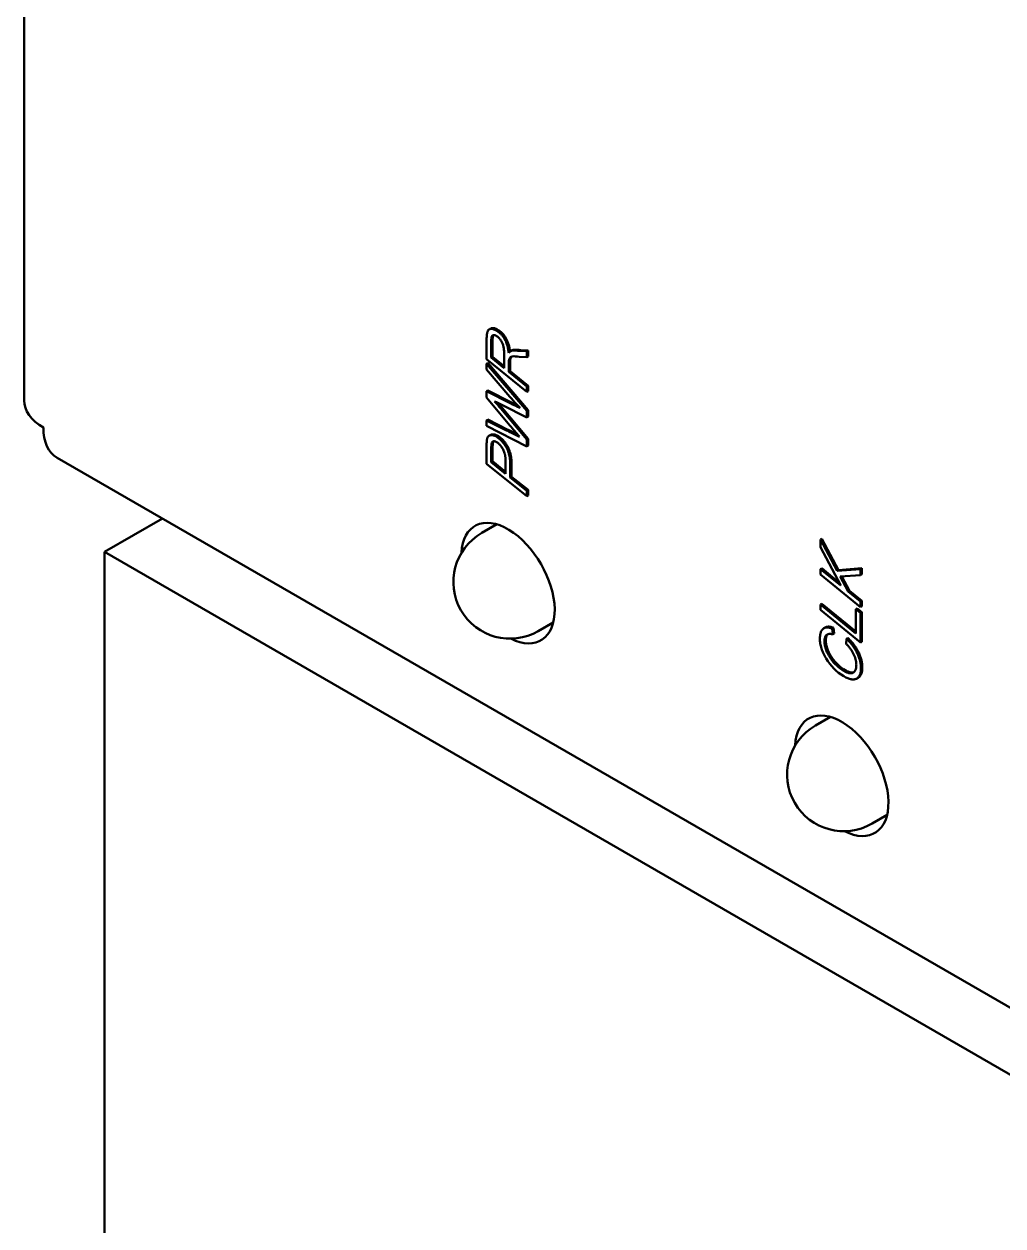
# Model space of a CAD drawing. Header units: millimetres. Extents: x 0 to 420, y 0 to 297.
# Drawn here: x 234.729 to 238.492, y 121.933 to 126.555 of the extents above; entities that cross this region are included whole.
import ezdxf

# ---------------------------------------------------------------- set-up
doc = ezdxf.new("R2010")
doc.units = ezdxf.units.MM
doc.header["$LTSCALE"] = 0.75
doc.layers.add('Visible', color=7, linetype='Continuous', lineweight=50)

msp = doc.modelspace()

# ---------------------------------------------------------------- linework, layer by layer
at = {"layer": 'Visible', "extrusion": (0, 0.816497, 0.57735)}
for p, q in [((234.7292, 125.107), (234.7292, 129.8236)), ((236.5173, 125.3807), (236.5224, 125.3836)), ((236.5072, 125.2656), (236.5072, 125.34)), ((236.5301, 125.3361), (236.5301, 125.2749)), ((236.5448, 125.3761), (236.5499, 125.3791)), ((236.525, 125.3331), (236.525, 125.272)), ((236.5743, 125.2318), (236.5743, 125.2981)), ((236.5996, 125.2971), (236.6048, 125.3)), ((236.6036, 125.2988), (236.6087, 125.3018)), ((236.6326, 125.2975), (236.6377, 125.3005)), ((236.6326, 125.2975), (236.6612, 125.2962)), ((236.6377, 125.3005), (236.6663, 125.2991)), ((236.6612, 125.2962), (236.6663, 125.2991)), ((236.6612, 125.2962), (236.6612, 125.2738)), ((236.6663, 125.2991), (236.6663, 125.2768)), ((236.6612, 125.1402), (236.5072, 125.2656)), ((236.5072, 125.2485), (236.5124, 125.2514)), ((236.5072, 125.2485), (236.6612, 125.0673)), ((236.5072, 125.2257), (236.5072, 125.2485)), ((236.5124, 125.2514), (236.6663, 125.0703)), ((236.525, 125.272), (236.5301, 125.2749)), ((236.525, 125.272), (236.5743, 125.2318)), ((236.5301, 125.2749), (236.5743, 125.2389)), ((236.5921, 125.247), (236.5921, 125.2173)), ((236.5972, 125.2499), (236.5972, 125.2203)), ((236.6612, 125.2738), (236.6319, 125.2751)), ((236.6612, 125.2738), (236.6663, 125.2768)), ((236.597, 125.1215), (236.5072, 125.2257)), ((236.5921, 125.2173), (236.5972, 125.2203)), ((236.5921, 125.2173), (236.6612, 125.1611)), ((236.5972, 125.2203), (236.6663, 125.1641)), ((236.6612, 125.1611), (236.6663, 125.1641)), ((236.6612, 125.1611), (236.6612, 125.1402)), ((236.6663, 125.1641), (236.6663, 125.1432)), ((236.5072, 125.1425), (236.5124, 125.1455)), ((236.5072, 125.1425), (236.5976, 125.0968)), ((236.5072, 125.118), (236.5072, 125.1425)), ((236.5967, 125.0108), (236.5072, 125.118)), ((236.5124, 125.1455), (236.6028, 125.0998)), ((236.6612, 125.1402), (236.6663, 125.1432)), ((236.562, 125.0758), (236.5671, 125.0788)), ((236.562, 125.0758), (236.6612, 124.9569)), ((236.5671, 125.0788), (236.6663, 124.9598)), ((236.6612, 125.0422), (236.5686, 125.0888)), ((236.6612, 125.0673), (236.6663, 125.0703)), ((236.6612, 125.0673), (236.6612, 125.0422)), ((236.6663, 125.0703), (236.6663, 125.0452)), ((236.5072, 125.0308), (236.5124, 125.0338)), ((236.5072, 125.0308), (236.5842, 124.992)), ((236.5072, 125.0103), (236.5072, 125.0308)), ((236.5124, 125.0338), (236.5893, 124.9949)), ((236.6612, 125.0422), (236.6663, 125.0452)), ((236.6612, 124.9306), (236.5072, 125.0103)), ((236.517, 124.9716), (236.5221, 124.9746)), ((236.5448, 124.9681), (236.5499, 124.9711)), ((236.6229, 124.9725), (236.6275, 124.9751)), ((236.5072, 124.8641), (236.5072, 124.9385)), ((236.525, 124.9196), (236.525, 124.8706)), ((236.5301, 124.9226), (236.5301, 124.8736)), ((236.6612, 124.9569), (236.6663, 124.9598)), ((236.6612, 124.9569), (236.6612, 124.9306)), ((236.6612, 124.9306), (236.6663, 124.9335)), ((236.6663, 124.9598), (236.6663, 124.9335)), ((238.9409, 122.5287), (234.8562, 124.887)), ((236.525, 124.8706), (236.5301, 124.8736)), ((236.5301, 124.8736), (236.5803, 124.8329)), ((236.6612, 124.7391), (236.5072, 124.8641)), ((236.525, 124.8706), (236.5803, 124.8257)), ((236.5803, 124.8257), (236.5803, 124.8672)), ((236.598, 124.8566), (236.598, 124.8113)), ((236.6032, 124.8596), (236.6032, 124.8142)), ((236.598, 124.8113), (236.6032, 124.8142)), ((236.598, 124.8113), (236.6612, 124.76)), ((236.6032, 124.8142), (236.6663, 124.763)), ((236.6612, 124.76), (236.6663, 124.763)), ((236.6612, 124.76), (236.6612, 124.7391)), ((236.6612, 124.7391), (236.6663, 124.7421)), ((236.6663, 124.763), (236.6663, 124.7421)), ((235.2612, 124.6531), (235.0387, 124.5246)), ((236.5459, 124.6311), (236.4882, 124.5978)), ((237.7901, 124.5728), (237.7953, 124.5757)), ((237.7901, 124.5728), (237.8547, 124.4523)), ((237.7901, 124.5427), (237.7901, 124.5728)), ((237.7953, 124.5757), (237.8599, 124.4553)), ((235.0387, 108.7779), (235.0387, 124.5246)), ((235.0387, 124.5246), (239.0793, 122.1918)), ((237.8683, 124.3954), (237.7901, 124.5427)), ((237.7901, 124.4588), (237.7953, 124.4618)), ((237.7901, 124.4588), (237.8683, 124.3954)), ((237.7901, 124.438), (237.7901, 124.4588)), ((237.7953, 124.4618), (237.8616, 124.4079)), ((237.8547, 124.4523), (237.9441, 124.4589)), ((237.8599, 124.4553), (237.9492, 124.4619)), ((237.9441, 124.4589), (237.9492, 124.4619)), ((237.9441, 124.4589), (237.9441, 124.4357)), ((237.9492, 124.4619), (237.9492, 124.4387)), ((237.9441, 124.3129), (237.7901, 124.438)), ((237.8547, 124.4523), (237.8599, 124.4553)), ((237.9441, 124.4357), (237.8659, 124.4299)), ((237.8659, 124.4299), (237.8964, 124.3725)), ((237.8724, 124.4304), (237.9015, 124.3755)), ((237.9441, 124.4357), (237.9492, 124.4387)), ((237.8964, 124.3725), (237.9015, 124.3755)), ((237.8964, 124.3725), (237.9441, 124.3338)), ((237.9015, 124.3755), (237.9492, 124.3368)), ((237.7901, 124.3224), (237.7953, 124.3253)), ((237.7901, 124.3224), (237.9263, 124.2115)), ((237.7901, 124.3016), (237.7901, 124.3224)), ((237.7953, 124.3253), (237.9263, 124.2187)), ((237.9441, 124.3338), (237.9492, 124.3368)), ((237.9441, 124.3338), (237.9441, 124.3129)), ((237.9492, 124.3368), (237.9492, 124.3159)), ((237.9441, 124.1762), (237.7901, 124.3016)), ((237.9263, 124.305), (237.9315, 124.3079)), ((237.9263, 124.305), (237.9441, 124.2902)), ((237.9263, 124.2115), (237.9263, 124.305)), ((237.9315, 124.3079), (237.9492, 124.2931)), ((237.9441, 124.3129), (237.9492, 124.3159)), ((237.9441, 124.2902), (237.9492, 124.2931)), ((237.9441, 124.2902), (237.9441, 124.1762)), ((237.9492, 124.2931), (237.9492, 124.1792)), ((236.7636, 124.254), (236.7059, 124.2207)), ((237.8038, 124.2314), (237.8089, 124.2344)), ((237.8355, 124.2298), (237.8407, 124.2327)), ((237.8355, 124.2298), (237.8375, 124.2081)), ((237.8407, 124.2327), (237.8426, 124.2111)), ((237.8059, 124.1815), (237.8111, 124.1844)), ((237.8375, 124.2081), (237.8426, 124.2111)), ((237.8888, 124.1716), (237.8908, 124.191)), ((237.8908, 124.191), (237.8959, 124.194)), ((237.9441, 124.1762), (237.9492, 124.1792)), ((237.8304, 124.1139), (237.8356, 124.1168)), ((237.8806, 124.067), (237.8858, 124.0699)), ((237.9461, 124.0789), (237.9512, 124.0819)), ((237.9297, 124.0378), (237.9349, 124.0408)), ((237.8288, 123.8904), (237.7711, 123.8571)), ((238.0465, 123.5133), (237.9888, 123.48))]:
    msp.add_line(p, q, dxfattribs=at)
at = {"layer": 'Visible'}
for centre, radius, start, end in [((236.6135, 125.1994), 0.0999, 78.996, 95.708), ((236.6158, 125.2807), 0.0223, 108.5462, 119.6515), ((236.6187, 125.2023), 0.0999, 78.996, 95.708), ((236.6136, 125.1836), 0.0934, 78.7425, 95.7047), ((235.9348, 124.5361), 0.8275, 40.7084, 43.313), ((236.1753, 124.294), 0.8868, 63.6733, 65.9395), ((236.0628, 124.6476), 0.6635, 40.527, 42.6888), ((236.4683, 124.6778), 0.3327, 62.3134, 64.1159)]:
    msp.add_arc(centre, radius, start, end, dxfattribs=at)
at = {"layer": 'Visible', "extrusion": (1e-16, 0, -1)}
for centre, radius, start, end in [((-237.8514, 126.1802), 1.6414, 318.5611, 319.8366), ((-236.3905, 124.8586), 0.2126, 169.6497, 179.7336)]:
    msp.add_arc(centre, radius, start, end, dxfattribs=at)
at = {"layer": 'Visible', "extrusion": (2e-16, -1e-16, -1)}
for centre, radius, start, end in [((-237.0982, 126.0965), 1.1181, 294.4453, 296.598), ((-237.9607, 124.2028), 0.1577, 300.4959, 325.6595), ((-237.9658, 124.2058), 0.1577, 300.4959, 325.6595)]:
    msp.add_arc(centre, radius, start, end, dxfattribs=at)
at = {"layer": 'Visible', "extrusion": (4e-16, -1e-16, -1)}
msp.add_arc((-236.984, 125.8551), 0.8461, 295.0387, 296.7835, dxfattribs=at)
at = {"layer": 'Visible', "extrusion": (3e-16, -2e-16, -1)}
msp.add_arc((-236.9472, 125.3936), 0.443, 314.7063, 317.431, dxfattribs=at)
at = {"layer": 'Visible', "extrusion": (2e-16, 0, -1)}
for centre, radius, start, end in [((-238.9709, 127.0263), 3.1143, 318.6348, 319.6717), ((-236.3854, 124.8556), 0.2126, 169.6497, 179.7336)]:
    msp.add_arc(centre, radius, start, end, dxfattribs=at)
at = {"layer": 'Visible', "extrusion": (1e-16, -2e-16, -1)}
for centre, radius, start, end in [((-236.7084, 125.1692), 0.2145, 290.4306, 293.5043), ((-236.597, 124.4092), 0.2177, 240, 60), ((-237.8799, 123.6686), 0.2177, 240, 60)]:
    msp.add_arc(centre, radius, start, end, dxfattribs=at)
at = {"layer": 'Visible', "extrusion": (1e-16, 1e-16, -1)}
msp.add_arc((-237.9781, 124.2126), 0.1927, 300.4698, 329.4015, dxfattribs=at)
at = {"layer": 'Visible', "extrusion": (2e-16, 2e-16, -1)}
msp.add_ellipse((234.9832, 125.107), major_axis=(-0.254, 0), ratio=0.57735, start_param=-0.785398, end_param=0, dxfattribs=at)
at = {"layer": 'Visible', "extrusion": (5e-16, 3e-16, -1)}
msp.add_ellipse((234.9832, 125.107), major_axis=(0.127, 0.22), ratio=0.57735, start_param=3.141593, end_param=3.926991, dxfattribs=at)
at = {"layer": 'Visible'}
for centre in [(236.5893, 124.4048), (237.8722, 123.6641)]:
    msp.add_ellipse(centre, major_axis=(-0.127, 0.22), ratio=0.57735, start_param=2.41634, end_param=7.008438, dxfattribs=at)
at = {"layer": 'Visible', "extrusion": (-4.9157e-12, 1.9638e-12, -1)}
msp.add_open_spline([(236.5072, 125.34), (236.5073, 125.3418), (236.5073, 125.3452), (236.5074, 125.3502), (236.5077, 125.3547), (236.508, 125.3588), (236.5085, 125.3626), (236.509, 125.366), (236.5097, 125.3689), (236.5106, 125.3723), (236.5122, 125.3759), (236.5149, 125.3792), (236.5184, 125.3814), (236.5225, 125.3827), (236.5272, 125.3828), (236.5326, 125.3817), (236.5385, 125.3795), (236.5426, 125.3773), (236.5448, 125.3761)], degree=3, knots=[0, 0, 0, 0, 0.063849, 0.123461, 0.17935, 0.231487, 0.280004, 0.324437, 0.365527, 0.40271, 0.472349, 0.540706, 0.608456, 0.67894, 0.752049, 0.828768, 0.910921, 1, 1, 1, 1], dxfattribs=at)
at = {"layer": 'Visible'}
for points, knots in [([(236.5224, 125.3836), (236.5228, 125.3838), (236.5244, 125.3847), (236.5276, 125.3856), (236.5323, 125.3858), (236.5377, 125.3847), (236.5436, 125.3825), (236.5477, 125.3802), (236.5499, 125.3791)], [0.5864039, 0.5864039, 0.5864039, 0.5864039, 0.6084558, 0.6789403, 0.7520488, 0.8287677, 0.9109211, 1, 1, 1, 1]), ([(236.5335, 125.3586), (236.5333, 125.3583), (236.5326, 125.3574), (236.5319, 125.3559), (236.5314, 125.3541), (236.531, 125.3524), (236.5308, 125.3504), (236.5305, 125.3481), (236.5304, 125.3455), (236.5302, 125.3426), (236.5302, 125.3394), (236.5301, 125.3372), (236.5301, 125.3361)], [0.4646527, 0.4646527, 0.4646527, 0.4646527, 0.4928696, 0.5589987, 0.5953642, 0.6367049, 0.6836135, 0.7357018, 0.7936993, 0.8569567, 0.9254418, 1, 1, 1, 1]), ([(236.5921, 125.2907), (236.5931, 125.2917), (236.5949, 125.2936), (236.5977, 125.2959), (236.6006, 125.2977), (236.6026, 125.2985), (236.6036, 125.2988)], [0, 0, 0, 0, 0.285332, 0.545572, 0.783225, 1, 1, 1, 1]), ([(236.6044, 125.2765), (236.6032, 125.2758), (236.6011, 125.2747), (236.5983, 125.2726), (236.5962, 125.2702), (236.5948, 125.268), (236.594, 125.266), (236.5935, 125.2641), (236.5931, 125.262), (236.5927, 125.2596), (236.5924, 125.2569), (236.5923, 125.2539), (236.5921, 125.2505), (236.5921, 125.2482), (236.5921, 125.247)], [0, 0, 0, 0, 0.133177, 0.252531, 0.359187, 0.454341, 0.501796, 0.555099, 0.613928, 0.678434, 0.749497, 0.826406, 0.910185, 1, 1, 1, 1]), ([(236.6047, 125.2765), (236.6043, 125.2761), (236.603, 125.2751), (236.6013, 125.2732), (236.5999, 125.271), (236.5991, 125.2689), (236.5986, 125.2671), (236.5982, 125.265), (236.5978, 125.2626), (236.5976, 125.2599), (236.5974, 125.2568), (236.5972, 125.2535), (236.5972, 125.2511), (236.5972, 125.2499)], [0.1931472, 0.1931472, 0.1931472, 0.1931472, 0.2525314, 0.3591872, 0.4543412, 0.5017962, 0.5550991, 0.613928, 0.6784343, 0.7494965, 0.8264059, 0.9101854, 1, 1, 1, 1]), ([(236.5072, 124.9385), (236.5073, 124.9401), (236.5073, 124.9431), (236.5075, 124.9473), (236.5077, 124.9513), (236.5082, 124.9548), (236.5087, 124.958), (236.5094, 124.9608), (236.5101, 124.9632), (236.5113, 124.9659), (236.5132, 124.9688), (236.5162, 124.9713), (236.5198, 124.9731), (236.5241, 124.9739), (236.5288, 124.974), (236.5339, 124.973), (236.5392, 124.9711), (236.5429, 124.9692), (236.5448, 124.9681)], [0, 0, 0, 0, 0.060763, 0.117877, 0.170913, 0.220502, 0.266632, 0.309152, 0.348024, 0.384024, 0.452946, 0.523205, 0.596397, 0.674221, 0.754283, 0.834217, 0.915899, 1, 1, 1, 1]), ([(236.5221, 124.9746), (236.523, 124.9751), (236.5252, 124.9761), (236.5292, 124.9768), (236.5339, 124.9769), (236.539, 124.976), (236.5444, 124.9741), (236.548, 124.9721), (236.5499, 124.9711)], [0.53993, 0.53993, 0.53993, 0.53993, 0.5963967, 0.6742206, 0.7542829, 0.8342174, 0.9158994, 1, 1, 1, 1]), ([(236.5344, 124.9503), (236.5341, 124.95), (236.5333, 124.9489), (236.5324, 124.9472), (236.5317, 124.9452), (236.5313, 124.9432), (236.531, 124.9408), (236.5307, 124.9379), (236.5304, 124.9347), (236.5302, 124.931), (236.5302, 124.9269), (236.5301, 124.9241), (236.5301, 124.9226)], [0.4176823, 0.4176823, 0.4176823, 0.4176823, 0.4514527, 0.5161928, 0.5528333, 0.5954027, 0.645611, 0.7022665, 0.7661171, 0.8365547, 0.9149402, 1, 1, 1, 1]), ([(237.7882, 124.1917), (237.7882, 124.194), (237.7883, 124.1984), (237.7889, 124.2045), (237.7899, 124.2101), (237.7913, 124.2152), (237.7931, 124.2197), (237.7953, 124.2235), (237.7979, 124.2269), (237.801, 124.2296), (237.8043, 124.2318), (237.8079, 124.2334), (237.8118, 124.2344), (237.816, 124.2347), (237.8205, 124.2344), (237.8253, 124.2335), (237.8303, 124.232), (237.8338, 124.2305), (237.8355, 124.2298)], [0, 0, 0, 0, 0.072432, 0.141419, 0.207816, 0.271929, 0.334102, 0.395135, 0.455398, 0.515577, 0.575053, 0.634103, 0.692478, 0.751397, 0.810806, 0.871607, 0.934792, 1, 1, 1, 1]), ([(237.8089, 124.2344), (237.8091, 124.2345), (237.8104, 124.2352), (237.8131, 124.2364), (237.817, 124.2373), (237.8212, 124.2376), (237.8256, 124.2374), (237.8304, 124.2364), (237.8354, 124.2349), (237.8389, 124.2335), (237.8407, 124.2327)], [0.5649784, 0.5649784, 0.5649784, 0.5649784, 0.5750532, 0.6341027, 0.6924781, 0.7513974, 0.8108057, 0.8716067, 0.9347921, 1, 1, 1, 1]), ([(237.8122, 124.1145), (237.8103, 124.1178), (237.8065, 124.1242), (237.8016, 124.134), (237.7975, 124.1438), (237.7941, 124.1535), (237.7914, 124.1632), (237.7895, 124.1728), (237.7884, 124.1824), (237.7882, 124.1886), (237.7882, 124.1917)], [0, 0, 0, 0, 0.129717, 0.255168, 0.378006, 0.499614, 0.620775, 0.74407, 0.8699, 1, 1, 1, 1]), ([(237.8375, 124.2081), (237.8362, 124.2084), (237.8337, 124.209), (237.8301, 124.2095), (237.8267, 124.2097), (237.8236, 124.2096), (237.8208, 124.2091), (237.8182, 124.2083), (237.8159, 124.2072), (237.8138, 124.2057), (237.8119, 124.2038), (237.8103, 124.2017), (237.809, 124.1992), (237.8078, 124.1963), (237.807, 124.1931), (237.8064, 124.1895), (237.806, 124.1857), (237.8059, 124.1829), (237.8059, 124.1815)], [0, 0, 0, 0, 0.073837, 0.143953, 0.211494, 0.275723, 0.337491, 0.397518, 0.455498, 0.513133, 0.570102, 0.6269, 0.684293, 0.743297, 0.804167, 0.866797, 0.932143, 1, 1, 1, 1]), ([(237.8059, 124.1815), (237.806, 124.1788), (237.8061, 124.1734), (237.8073, 124.165), (237.8092, 124.1565), (237.8119, 124.148), (237.8154, 124.1395), (237.8197, 124.1309), (237.8247, 124.1223), (237.8285, 124.1167), (237.8304, 124.1139)], [0, 0, 0, 0, 0.127954, 0.251949, 0.372493, 0.492183, 0.613003, 0.73653, 0.86526, 1, 1, 1, 1]), ([(237.8188, 124.2085), (237.8182, 124.208), (237.817, 124.2068), (237.8154, 124.2047), (237.8141, 124.2021), (237.813, 124.1993), (237.8121, 124.1961), (237.8115, 124.1925), (237.8111, 124.1886), (237.8111, 124.1859), (237.8111, 124.1844)], [0.5152789, 0.5152789, 0.5152789, 0.5152789, 0.5701019, 0.6268996, 0.684293, 0.7432973, 0.8041667, 0.8667973, 0.9321434, 1, 1, 1, 1]), ([(237.8111, 124.1844), (237.8111, 124.1817), (237.8112, 124.1764), (237.8125, 124.1679), (237.8144, 124.1595), (237.8171, 124.151), (237.8206, 124.1425), (237.8248, 124.1339), (237.8298, 124.1252), (237.8336, 124.1197), (237.8356, 124.1168)], [0, 0, 0, 0, 0.127954, 0.251949, 0.372493, 0.492183, 0.613003, 0.73653, 0.86526, 1, 1, 1, 1])]:
    msp.add_open_spline(points, degree=3, knots=knots, dxfattribs=at)
at = {"layer": 'Visible', "extrusion": (-1.09816e-11, 5.6469e-12, -1)}
msp.add_open_spline([(236.5444, 125.3558), (236.5434, 125.3563), (236.5413, 125.3575), (236.5384, 125.3584), (236.5357, 125.3589), (236.5332, 125.3586), (236.531, 125.3579), (236.5291, 125.3567), (236.5277, 125.3549), (236.5268, 125.353), (236.5263, 125.3511), (236.5259, 125.3494), (236.5257, 125.3474), (236.5254, 125.3451), (236.5252, 125.3425), (236.5251, 125.3397), (236.525, 125.3365), (236.525, 125.3342), (236.525, 125.3331)], degree=3, knots=[0, 0, 0, 0, 0.076972, 0.150828, 0.221349, 0.292214, 0.361007, 0.427228, 0.49287, 0.558999, 0.595364, 0.636705, 0.683614, 0.735702, 0.793699, 0.856957, 0.925442, 1, 1, 1, 1], dxfattribs=at)
at = {"layer": 'Visible', "extrusion": (-1.63823e-11, -9.2397e-12, -1)}
msp.add_open_spline([(236.5743, 125.2981), (236.5741, 125.3004), (236.5737, 125.3048), (236.5726, 125.3113), (236.5712, 125.3174), (236.5694, 125.3231), (236.5673, 125.3285), (236.5648, 125.3336), (236.562, 125.3384), (236.5588, 125.3428), (236.5554, 125.3468), (236.5519, 125.3504), (236.5482, 125.3535), (236.5457, 125.355), (236.5444, 125.3558)], degree=3, knots=[0, 0, 0, 0, 0.110494, 0.212569, 0.305782, 0.391929, 0.473089, 0.551439, 0.628047, 0.703954, 0.779494, 0.853016, 0.926011, 1, 1, 1, 1], dxfattribs=at)
at = {"layer": 'Visible', "extrusion": (-7.3466e-12, -5.902e-12, -1)}
msp.add_open_spline([(236.5448, 125.3761), (236.5463, 125.3752), (236.5493, 125.3733), (236.5537, 125.3701), (236.558, 125.3666), (236.562, 125.3628), (236.5658, 125.3586), (236.5695, 125.3542), (236.5729, 125.3494), (236.5761, 125.3443), (236.5791, 125.3388), (236.5818, 125.333), (236.5842, 125.3268), (236.5864, 125.3203), (236.5882, 125.3134), (236.5898, 125.3061), (236.5912, 125.2985), (236.5918, 125.2933), (236.5921, 125.2907)], degree=3, knots=[0, 0, 0, 0, 0.059961, 0.117916, 0.174309, 0.229242, 0.28342, 0.337434, 0.392218, 0.447521, 0.504432, 0.563382, 0.62593, 0.69159, 0.761572, 0.836137, 0.915253, 1, 1, 1, 1], dxfattribs=at)
at = {"layer": 'Visible', "extrusion": (-1.14714e-11, -5.9478e-12, -1)}
msp.add_open_spline([(236.5499, 125.3791), (236.5514, 125.3781), (236.5545, 125.3763), (236.5589, 125.3731), (236.5631, 125.3696), (236.5672, 125.3658), (236.571, 125.3616), (236.5746, 125.3571), (236.578, 125.3523), (236.5813, 125.3472), (236.5842, 125.3418), (236.5869, 125.336), (236.5894, 125.3298), (236.5915, 125.3233), (236.5934, 125.3164), (236.595, 125.3091), (236.5962, 125.302), (236.5968, 125.2974), (236.597, 125.2953)], degree=3, knots=[0, 0, 0, 0, 0.0599615, 0.1179155, 0.1743086, 0.229242, 0.2834197, 0.3374345, 0.3922176, 0.4475206, 0.5044316, 0.5633815, 0.6259297, 0.6915904, 0.761572, 0.8361374, 0.9152532, 0.9822717, 0.9822717, 0.9822717, 0.9822717], dxfattribs=at)
at = {"layer": 'Visible', "extrusion": (1.20667e-11, 6.9377e-12, -1)}
msp.add_open_spline([(236.5448, 124.9681), (236.5464, 124.9672), (236.5496, 124.9652), (236.5544, 124.9615), (236.5592, 124.9572), (236.5641, 124.9525), (236.5687, 124.9474), (236.573, 124.9422), (236.5768, 124.937), (236.5802, 124.9317), (236.5832, 124.9265), (236.5858, 124.9214), (236.588, 124.9166), (236.5898, 124.9119), (236.5914, 124.9074), (236.5926, 124.9028), (236.5938, 124.8983), (236.5943, 124.8953), (236.5946, 124.8938)], degree=3, knots=[0, 0, 0, 0, 0.069264, 0.140158, 0.213041, 0.288334, 0.363127, 0.434108, 0.501633, 0.566623, 0.628557, 0.686874, 0.74196, 0.794111, 0.844938, 0.89615, 0.94771, 1, 1, 1, 1], dxfattribs=at)
at = {"layer": 'Visible', "extrusion": (9.837e-13, 2.3797e-12, -1)}
msp.add_open_spline([(236.5499, 124.9711), (236.5515, 124.9701), (236.5547, 124.9682), (236.5595, 124.9645), (236.5644, 124.9602), (236.5692, 124.9555), (236.5738, 124.9504), (236.5781, 124.9452), (236.582, 124.9399), (236.5853, 124.9346), (236.5883, 124.9294), (236.5909, 124.9244), (236.5931, 124.9196), (236.595, 124.9149), (236.5965, 124.9103), (236.5978, 124.9058), (236.5989, 124.9013), (236.5994, 124.8983), (236.5997, 124.8968)], degree=3, knots=[0, 0, 0, 0, 0.069264, 0.140158, 0.213041, 0.288334, 0.363127, 0.434108, 0.501633, 0.566623, 0.628557, 0.686874, 0.74196, 0.794111, 0.844938, 0.89615, 0.94771, 1, 1, 1, 1], dxfattribs=at)
at = {"layer": 'Visible', "extrusion": (-3.55139e-09, -7.05162e-09, -1)}
msp.add_open_spline([(236.5842, 124.992), (236.5848, 124.9917), (236.586, 124.991), (236.5883, 124.9899), (236.5911, 124.9885), (236.5945, 124.9868), (236.5984, 124.9848), (236.6029, 124.9825), (236.6081, 124.98), (236.6117, 124.9781), (236.6135, 124.9772)], degree=3, knots=[0, 0, 0, 0, 0.055705, 0.131441, 0.227141, 0.342804, 0.477385, 0.63193, 0.806507, 1, 1, 1, 1], dxfattribs=at)
at = {"layer": 'Visible', "extrusion": (1.48072e-09, 2.93922e-09, -1)}
msp.add_open_spline([(236.5893, 124.9949), (236.5899, 124.9946), (236.5912, 124.994), (236.5934, 124.9929), (236.5962, 124.9915), (236.5996, 124.9898), (236.6035, 124.9878), (236.6081, 124.9855), (236.6132, 124.9829), (236.6168, 124.9811), (236.6187, 124.9802)], degree=3, knots=[0, 0, 0, 0, 0.055705, 0.131441, 0.227141, 0.342804, 0.477385, 0.63193, 0.806507, 1, 1, 1, 1], dxfattribs=at)
at = {"layer": 'Visible', "extrusion": (2.10446e-09, 4.18368e-09, -1)}
msp.add_open_spline([(236.6187, 124.9802), (236.6197, 124.9796), (236.6216, 124.9787), (236.6242, 124.9774), (236.6258, 124.9766), (236.6265, 124.9762), (236.6265, 124.9762)], degree=3, knots=[0, 0, 0, 0, 0.3299726, 0.6040717, 0.8284374, 0.8421908, 0.8421908, 0.8421908, 0.8421908], dxfattribs=at)
at = {"layer": 'Visible', "extrusion": (2.03297e-11, -6.5646e-12, -1)}
msp.add_open_spline([(236.5458, 124.9471), (236.5446, 124.9477), (236.5424, 124.9489), (236.5392, 124.95), (236.5364, 124.9505), (236.5339, 124.9503), (236.5317, 124.9496), (236.5299, 124.9482), (236.5283, 124.9463), (236.5273, 124.9442), (236.5266, 124.9422), (236.5262, 124.9402), (236.5258, 124.9378), (236.5255, 124.935), (236.5253, 124.9317), (236.5251, 124.9281), (236.525, 124.924), (236.525, 124.9211), (236.525, 124.9196)], degree=3, knots=[0, 0, 0, 0, 0.075119, 0.144076, 0.208681, 0.269572, 0.32961, 0.389401, 0.451453, 0.516193, 0.552833, 0.595403, 0.645611, 0.702267, 0.766117, 0.836555, 0.91494, 1, 1, 1, 1], dxfattribs=at)
at = {"layer": 'Visible', "extrusion": (-1.76705e-11, -7.6396e-12, -1)}
msp.add_open_spline([(236.5803, 124.8672), (236.5803, 124.8692), (236.5802, 124.873), (236.58, 124.8785), (236.5797, 124.8838), (236.5793, 124.8887), (236.5787, 124.8932), (236.5779, 124.8975), (236.5771, 124.9014), (236.5758, 124.9062), (236.5739, 124.9118), (236.5709, 124.9183), (236.5675, 124.9245), (236.5636, 124.9303), (236.5594, 124.9356), (236.5549, 124.9402), (236.5504, 124.9442), (236.5473, 124.9461), (236.5458, 124.9471)], degree=3, knots=[0, 0, 0, 0, 0.071947, 0.139134, 0.201142, 0.258983, 0.311413, 0.359945, 0.403691, 0.443533, 0.517689, 0.589492, 0.659937, 0.730846, 0.80104, 0.868162, 0.934023, 1, 1, 1, 1], dxfattribs=at)
at = {"layer": 'Visible', "extrusion": (1.0221e-12, -1.2705e-12, -1)}
msp.add_open_spline([(237.8908, 124.191), (237.893, 124.1888), (237.8974, 124.1844), (237.9036, 124.1776), (237.9094, 124.1706), (237.9148, 124.1636), (237.9197, 124.1565), (237.9243, 124.1493), (237.9284, 124.1421), (237.9321, 124.1348), (237.9354, 124.1275), (237.9383, 124.1203), (237.9407, 124.1131), (237.9427, 124.1061), (237.9441, 124.0991), (237.9453, 124.0922), (237.9459, 124.0855), (237.946, 124.0811), (237.9461, 124.0789)], degree=3, knots=[0, 0, 0, 0, 0.074708, 0.146232, 0.215412, 0.28197, 0.346609, 0.409581, 0.471472, 0.532484, 0.592555, 0.651264, 0.709256, 0.766626, 0.824289, 0.881888, 0.940311, 1, 1, 1, 1], dxfattribs=at)
at = {"layer": 'Visible', "extrusion": (5.7475e-12, 3.9731e-12, -1)}
msp.add_open_spline([(237.8959, 124.194), (237.8981, 124.1917), (237.9025, 124.1874), (237.9087, 124.1805), (237.9145, 124.1736), (237.9199, 124.1666), (237.9249, 124.1595), (237.9294, 124.1523), (237.9336, 124.1451), (237.9373, 124.1378), (237.9405, 124.1305), (237.9434, 124.1232), (237.9458, 124.1161), (237.9478, 124.109), (237.9493, 124.1021), (237.9504, 124.0952), (237.9511, 124.0884), (237.9511, 124.0841), (237.9512, 124.0819)], degree=3, knots=[0, 0, 0, 0, 0.074708, 0.146232, 0.215412, 0.28197, 0.346609, 0.409581, 0.471472, 0.532484, 0.592555, 0.651264, 0.709256, 0.766626, 0.824289, 0.881888, 0.940311, 1, 1, 1, 1], dxfattribs=at)
at = {"layer": 'Visible', "extrusion": (-1.08616e-11, -5.1215e-12, -1)}
msp.add_open_spline([(237.9283, 124.0907), (237.9283, 124.0923), (237.9282, 124.0955), (237.9277, 124.1005), (237.9269, 124.1056), (237.9257, 124.1107), (237.9243, 124.1159), (237.9225, 124.1212), (237.9204, 124.1265), (237.918, 124.1319), (237.9153, 124.1373), (237.9123, 124.1425), (237.9091, 124.1477), (237.9056, 124.1528), (237.9017, 124.1577), (237.8977, 124.1625), (237.8934, 124.1672), (237.8903, 124.1702), (237.8888, 124.1716)], degree=3, knots=[0, 0, 0, 0, 0.060714, 0.120473, 0.179174, 0.238193, 0.296791, 0.355884, 0.416315, 0.477655, 0.539918, 0.602208, 0.66495, 0.728859, 0.793839, 0.860382, 0.929196, 1, 1, 1, 1], dxfattribs=at)
at = {"layer": 'Visible', "extrusion": (1.3362e-12, -1.4849e-12, -1)}
msp.add_open_spline([(237.8806, 124.067), (237.8825, 124.0659), (237.8862, 124.0639), (237.8915, 124.0615), (237.8965, 124.0597), (237.9011, 124.0586), (237.9054, 124.0582), (237.9093, 124.0583), (237.9129, 124.0591), (237.9161, 124.0606), (237.919, 124.0627), (237.9215, 124.0652), (237.9236, 124.0683), (237.9253, 124.0718), (237.9266, 124.0758), (237.9276, 124.0803), (237.9282, 124.0853), (237.9283, 124.0889), (237.9283, 124.0907)], degree=3, knots=[0, 0, 0, 0, 0.076554, 0.14849, 0.217041, 0.281998, 0.344266, 0.404497, 0.463309, 0.522232, 0.580564, 0.637771, 0.695076, 0.752725, 0.811565, 0.871926, 0.934728, 1, 1, 1, 1], dxfattribs=at)
at = {"layer": 'Visible', "extrusion": (1.624e-12, -6.598e-13, -1)}
msp.add_open_spline([(237.9461, 124.0789), (237.946, 124.0763), (237.9459, 124.0712), (237.9451, 124.0642), (237.9438, 124.0579), (237.9419, 124.0523), (237.9395, 124.0475), (237.9366, 124.0433), (237.9331, 124.04), (237.9292, 124.0373), (237.9247, 124.0354), (237.9197, 124.0344), (237.9143, 124.0343), (237.9084, 124.035), (237.902, 124.0367), (237.8952, 124.0391), (237.888, 124.0424), (237.883, 124.0452), (237.8804, 124.0466)], degree=3, knots=[0, 0, 0, 0, 0.067191, 0.131134, 0.192685, 0.25186, 0.309663, 0.366823, 0.423691, 0.481298, 0.539455, 0.598096, 0.658016, 0.720068, 0.784788, 0.852528, 0.92432, 1, 1, 1, 1], dxfattribs=at)
at = {"layer": 'Visible', "extrusion": (4.7567e-12, -1.9721e-12, -1)}
msp.add_open_spline([(237.8858, 124.0699), (237.8877, 124.0689), (237.8913, 124.0668), (237.8966, 124.0645), (237.9016, 124.0627), (237.9062, 124.0616), (237.9105, 124.0611), (237.9144, 124.0612), (237.917, 124.0619), (237.9183, 124.0623), (237.9185, 124.0624)], degree=3, knots=[0, 0, 0, 0, 0.076554, 0.1484897, 0.2170408, 0.2819977, 0.3442656, 0.4044972, 0.4633088, 0.4725626, 0.4725626, 0.4725626, 0.4725626], dxfattribs=at)
at = {"layer": 'Visible', "extrusion": (1.89361e-11, -5.1043e-12, -1)}
msp.add_open_spline([(237.9512, 124.0819), (237.9511, 124.0793), (237.951, 124.0742), (237.9502, 124.0672), (237.9489, 124.0608), (237.947, 124.0553), (237.9447, 124.0504), (237.9418, 124.0463), (237.9384, 124.0431), (237.936, 124.0414), (237.9349, 124.0408)], degree=3, knots=[0, 0, 0, 0, 0.0671912, 0.131134, 0.1926847, 0.2518604, 0.3096626, 0.3668226, 0.4236905, 0.4725984, 0.4725984, 0.4725984, 0.4725984], dxfattribs=at)

doc.saveas('drawing.dxf')
